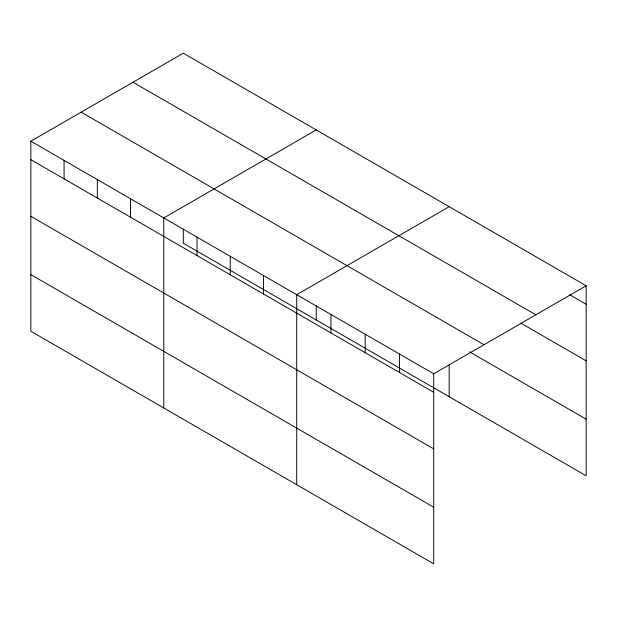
<?xml version="1.0" encoding="UTF-8"?>
<svg xmlns="http://www.w3.org/2000/svg" width="617" height="617" viewBox="0 0 617 617"><rect width="100%" height="100%" fill="white"/><g stroke="black" fill="none" stroke-linecap="round" stroke-linejoin="round"><path stroke-width="0.93" d="M30.85 141.208L433.689 373.786L433.689 563.815L30.85 331.236L30.85 141.208L183.311 53.185L586.15 285.764L586.15 475.792L183.311 243.214L183.311 229.061M316.251 129.932L163.783 217.955L163.783 407.991M449.184 206.687L296.723 294.71L296.723 484.738M433.689 373.786L586.15 285.764M569.846 294.818L586.15 304.227M133.002 82.231L535.834 314.809M520.925 323.192L586.15 360.845M81.166 112.163L483.998 344.741M469.568 351.867L586.15 419.174M30.85 159.672L433.689 392.25M30.85 216.289L433.689 448.868M30.85 274.619L433.689 507.197M449.184 364.632L449.184 396.716M399.446 354.019L399.446 372.483M365.202 334.244L365.202 352.716M330.967 314.477L330.967 332.941M316.251 305.808L316.251 319.968M263.49 275.521L263.49 293.985M230.257 256.333L230.257 274.804M197.024 237.144L197.024 255.615M130.549 198.774L130.549 217.238M97.316 179.586L97.316 198.049M64.083 160.397L64.083 178.861"/></g></svg>
